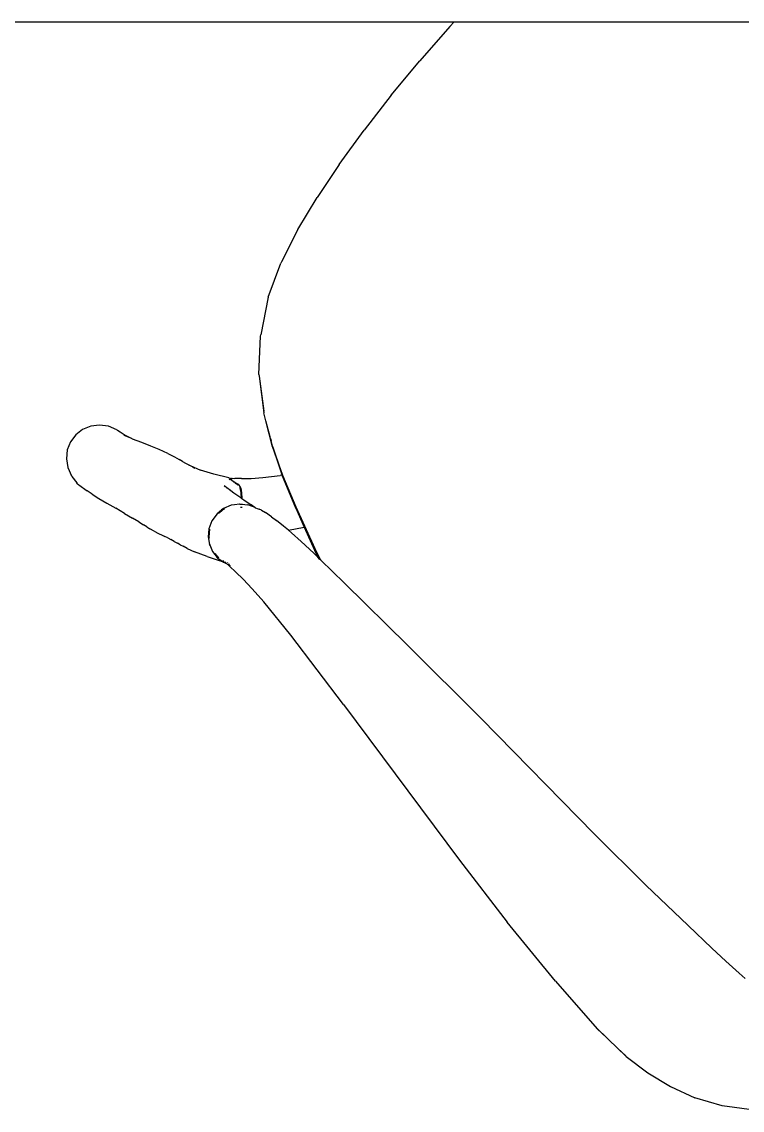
# Model space of a CAD drawing. Header units: millimetres. Extents: x 188.6 to 263.2, y 40.1 to 120.1.
# Drawn here: x 255.018 to 255.357, y 57.34 to 57.852 of the extents above; entities that cross this region are included whole.
import ezdxf

# ---------------------------------------------------------------- set-up
doc = ezdxf.new("R2010")
doc.units = ezdxf.units.MM
doc.layers.add('ARQ', color=8, linetype='Continuous')

# ---------------------------------------------------------------- blocks, each defined once
blk = doc.blocks.new('arq-3pav')
at = {"layer": 'ARQ'}
for p, q in [((49.69532, 17.59502), (51.22531, 17.59502)), ((50.2111, 17.59274), (50.19701, 17.57668)), ((50.2111, 17.59274), (50.21317, 17.59502)), ((50.18358, 17.56053), (50.19701, 17.57668)), ((50.18358, 17.56053), (50.17091, 17.54407)), ((50.15922, 17.52784), (50.17091, 17.54407)), ((50.15922, 17.52784), (50.14877, 17.51237)), ((50.13966, 17.49727), (50.14877, 17.51237)), ((50.13966, 17.49727), (50.132, 17.48213)), ((50.12582, 17.46553), (50.1317, 17.48154)), ((50.132, 17.48213), (50.1317, 17.48154)), ((50.12582, 17.46553), (50.12229, 17.44784)), ((50.12138, 17.4291), (50.12222, 17.44723)), ((50.12222, 17.44723), (50.12229, 17.44784)), ((50.12138, 17.4291), (50.12148, 17.42836)), ((50.12148, 17.42832), (50.12148, 17.42836)), ((50.12148, 17.42832), (50.12371, 17.41113)), ((50.12148, 17.42832), (50.1237, 17.41187)), ((50.1247, 17.40737), (50.12371, 17.41113)), ((50.03856, 17.40331), (50.03531, 17.40081)), ((50.04238, 17.40488), (50.03856, 17.40331)), ((50.0465, 17.40536), (50.04238, 17.40488)), ((50.05066, 17.40478), (50.0465, 17.40536)), ((50.05455, 17.40313), (50.05066, 17.40478)), ((50.12783, 17.39507), (50.1247, 17.40737)), ((50.12668, 17.39983), (50.1247, 17.40737)), ((50.03531, 17.40081), (50.03286, 17.39751)), ((50.05455, 17.40313), (50.05498, 17.40291)), ((50.05498, 17.40291), (50.05612, 17.40214)), ((50.05612, 17.40214), (50.05853, 17.40064)), ((50.06161, 17.39899), (50.05805, 17.40047)), ((50.05853, 17.40064), (50.06161, 17.39899)), ((50.06205, 17.3988), (50.06161, 17.39899)), ((50.06634, 17.39718), (50.06205, 17.3988)), ((50.12677, 17.39949), (50.12668, 17.39983)), ((50.12697, 17.39874), (50.12677, 17.39949)), ((50.12697, 17.39874), (50.12713, 17.39813)), ((50.12713, 17.39808), (50.12713, 17.39813)), ((50.12783, 17.39544), (50.12713, 17.39808)), ((50.03135, 17.39367), (50.03091, 17.38953)), ((50.03286, 17.39751), (50.03135, 17.39367)), ((50.07062, 17.39551), (50.06634, 17.39718)), ((50.07446, 17.39387), (50.07062, 17.39551)), ((50.07864, 17.39201), (50.07446, 17.39387)), ((50.12783, 17.39544), (50.12788, 17.39531)), ((50.12783, 17.39507), (50.1279, 17.39488)), ((50.1279, 17.39488), (50.12785, 17.39509)), ((50.12787, 17.39511), (50.12789, 17.39501)), ((50.13259, 17.38172), (50.12788, 17.39531)), ((50.12789, 17.39514), (50.12788, 17.39531)), ((50.13255, 17.38156), (50.12789, 17.39514)), ((50.12789, 17.39501), (50.13152, 17.38432)), ((50.1279, 17.39488), (50.1283, 17.3937)), ((50.1283, 17.3937), (50.13231, 17.38175)), ((50.1283, 17.3937), (50.13152, 17.38432)), ((50.03091, 17.38953), (50.03155, 17.38538)), ((50.07864, 17.39201), (50.08167, 17.39046)), ((50.08167, 17.39046), (50.0839, 17.38916)), ((50.08544, 17.38826), (50.0839, 17.38916)), ((50.08544, 17.38826), (50.08695, 17.38742)), ((50.03155, 17.38538), (50.03326, 17.38149)), ((50.08695, 17.38742), (50.08909, 17.38632)), ((50.08817, 17.38675), (50.08825, 17.38671)), ((50.08825, 17.38671), (50.08871, 17.38645)), ((50.08871, 17.38645), (50.08874, 17.38644)), ((50.08909, 17.38632), (50.09398, 17.38415)), ((50.09023, 17.38562), (50.09026, 17.38561)), ((50.09026, 17.38561), (50.09134, 17.38502)), ((50.10021, 17.38228), (50.09398, 17.38415)), ((50.13152, 17.38432), (50.13238, 17.38176)), ((50.03355, 17.38113), (50.03326, 17.38149)), ((50.03355, 17.38113), (50.03588, 17.37814)), ((50.03619, 17.37775), (50.03588, 17.37814)), ((50.03619, 17.37775), (50.0396, 17.37516)), ((50.1073, 17.38051), (50.10021, 17.38228)), ((50.1073, 17.38051), (50.10744, 17.38046)), ((50.10739, 17.37967), (50.10759, 17.37978)), ((50.10804, 17.38017), (50.10744, 17.38046)), ((50.10774, 17.38), (50.10759, 17.38006)), ((50.10774, 17.38), (50.10794, 17.37997)), ((50.10786, 17.37993), (50.10774, 17.38)), ((50.10787, 17.37972), (50.10774, 17.37964)), ((50.10781, 17.37972), (50.10774, 17.37964)), ((50.10781, 17.3799), (50.10786, 17.37993)), ((50.10786, 17.37993), (50.10794, 17.37997)), ((50.10792, 17.3799), (50.10786, 17.37993)), ((50.10792, 17.3799), (50.10789, 17.37987)), ((50.10794, 17.37992), (50.10792, 17.3799)), ((50.10807, 17.37983), (50.10792, 17.3799)), ((50.108, 17.37995), (50.10794, 17.37997)), ((50.108, 17.37995), (50.10794, 17.37992)), ((50.10802, 17.37996), (50.108, 17.37995)), ((50.10816, 17.38005), (50.10802, 17.37996)), ((50.10814, 17.37995), (50.10802, 17.37996)), ((50.10802, 17.37996), (50.10816, 17.37988)), ((50.10807, 17.37983), (50.10803, 17.37981)), ((50.10813, 17.38009), (50.10804, 17.38017)), ((50.10816, 17.37988), (50.10807, 17.37983)), ((50.10822, 17.37976), (50.10807, 17.37983)), ((50.10816, 17.38005), (50.10813, 17.38009)), ((50.10814, 17.37995), (50.10827, 17.37995)), ((50.10849, 17.38025), (50.10816, 17.38005)), ((50.10827, 17.37995), (50.10816, 17.38005)), ((50.10823, 17.37992), (50.10816, 17.37988)), ((50.10816, 17.37988), (50.10854, 17.37971)), ((50.10828, 17.3797), (50.10822, 17.37976)), ((50.10827, 17.37995), (50.1083, 17.37996)), ((50.10854, 17.37971), (50.1083, 17.37996)), ((50.10853, 17.37947), (50.10839, 17.3796)), ((50.10864, 17.38031), (50.10849, 17.38025)), ((50.10854, 17.37971), (50.10858, 17.37969)), ((50.10858, 17.37969), (50.10876, 17.3795)), ((50.10888, 17.38032), (50.10864, 17.38031)), ((50.10876, 17.3795), (50.10931, 17.37902)), ((50.10888, 17.38032), (50.11012, 17.38029)), ((50.10931, 17.37902), (50.1096, 17.37872)), ((50.10978, 17.37831), (50.10959, 17.37849)), ((50.10969, 17.37867), (50.1096, 17.37872)), ((50.11057, 17.37809), (50.10969, 17.37867)), ((50.10969, 17.37867), (50.10979, 17.37857)), ((50.1098, 17.3783), (50.10978, 17.37831)), ((50.1101, 17.37828), (50.11014, 17.37824)), ((50.11326, 17.38021), (50.11012, 17.38029)), ((50.11014, 17.37824), (50.11021, 17.3782)), ((50.11061, 17.37777), (50.11023, 17.37802)), ((50.11037, 17.37809), (50.111, 17.37768)), ((50.11148, 17.37755), (50.11057, 17.37809)), ((50.11326, 17.38021), (50.11782, 17.38027)), ((50.11782, 17.38027), (50.12332, 17.38067)), ((50.12332, 17.38067), (50.13142, 17.38163)), ((50.13231, 17.38175), (50.13142, 17.38163)), ((50.13238, 17.38176), (50.13231, 17.38175)), ((50.13231, 17.38175), (50.13247, 17.3813)), ((50.13238, 17.38176), (50.13247, 17.38148)), ((50.13247, 17.38148), (50.13424, 17.37726)), ((50.13871, 17.36623), (50.13247, 17.3813)), ((50.13884, 17.36662), (50.13255, 17.38156)), ((50.13892, 17.36681), (50.13259, 17.38172)), ((50.0396, 17.37516), (50.0407, 17.37437)), ((50.04298, 17.37284), (50.0407, 17.37437)), ((50.04298, 17.37284), (50.04617, 17.37083)), ((50.10548, 17.37634), (50.10515, 17.37674)), ((50.10599, 17.37611), (50.10515, 17.37674)), ((50.10599, 17.37611), (50.10596, 17.37599)), ((50.106, 17.37616), (50.10599, 17.37611)), ((50.10601, 17.3761), (50.10599, 17.37611)), ((50.10599, 17.37597), (50.10601, 17.3761)), ((50.10601, 17.3761), (50.10602, 17.37614)), ((50.10637, 17.37583), (50.10601, 17.3761)), ((50.10626, 17.37578), (50.10627, 17.37584)), ((50.10807, 17.37454), (50.10637, 17.37583)), ((50.10966, 17.37339), (50.10756, 17.37484)), ((50.10966, 17.37339), (50.10807, 17.37454)), ((50.11295, 17.37112), (50.10966, 17.37339)), ((50.11158, 17.37718), (50.11112, 17.37746)), ((50.11211, 17.37704), (50.11148, 17.37755)), ((50.11189, 17.37714), (50.11195, 17.3771)), ((50.11205, 17.37703), (50.11218, 17.37692)), ((50.11211, 17.37704), (50.11215, 17.37697)), ((50.11215, 17.37697), (50.11218, 17.37692)), ((50.11218, 17.37692), (50.11249, 17.37665)), ((50.11218, 17.37692), (50.11259, 17.37596)), ((50.11249, 17.37665), (50.11286, 17.37565)), ((50.11261, 17.3759), (50.11259, 17.37596)), ((50.11276, 17.37513), (50.11261, 17.3759)), ((50.11306, 17.3737), (50.11276, 17.37513)), ((50.11286, 17.37565), (50.11325, 17.37349)), ((50.11296, 17.37317), (50.11315, 17.37099)), ((50.11306, 17.37366), (50.11306, 17.3737)), ((50.11332, 17.37087), (50.11306, 17.37366)), ((50.11325, 17.37349), (50.11345, 17.37078)), ((50.13424, 17.37726), (50.13876, 17.36642)), ((50.04617, 17.37083), (50.05, 17.3686)), ((50.05, 17.3686), (50.05414, 17.36623)), ((50.10845, 17.36766), (50.10485, 17.3661)), ((50.10993, 17.36786), (50.10845, 17.36766)), ((50.10992, 17.36798), (50.1099, 17.36807)), ((50.10993, 17.36786), (50.10992, 17.36794)), ((50.11231, 17.36823), (50.10993, 17.36786)), ((50.11239, 17.36822), (50.11231, 17.36823)), ((50.11239, 17.36822), (50.11309, 17.36815)), ((50.11295, 17.37112), (50.11315, 17.37099)), ((50.11309, 17.36815), (50.11308, 17.36796)), ((50.11309, 17.36827), (50.11309, 17.36815)), ((50.11309, 17.36815), (50.11324, 17.36813)), ((50.11315, 17.37099), (50.11332, 17.37087)), ((50.11323, 17.36791), (50.11324, 17.36813)), ((50.11324, 17.36813), (50.11324, 17.36826)), ((50.11324, 17.36813), (50.11334, 17.36812)), ((50.11332, 17.37087), (50.11345, 17.37078)), ((50.11334, 17.36812), (50.11333, 17.36784)), ((50.11335, 17.36825), (50.11334, 17.36812)), ((50.11334, 17.36812), (50.11618, 17.36783)), ((50.11345, 17.37078), (50.11429, 17.37021)), ((50.11429, 17.37021), (50.11438, 17.37022)), ((50.11429, 17.37021), (50.11785, 17.36778)), ((50.11438, 17.37022), (50.1144, 17.37023)), ((50.11626, 17.36782), (50.11618, 17.36783)), ((50.11963, 17.36658), (50.11626, 17.36782)), ((50.11952, 17.36665), (50.11785, 17.36778)), ((50.05827, 17.36383), (50.05414, 17.36623)), ((50.05827, 17.36383), (50.062, 17.36161)), ((50.10174, 17.36362), (50.09935, 17.36028)), ((50.10386, 17.36531), (50.10174, 17.36362)), ((50.10378, 17.36486), (50.10238, 17.36374)), ((50.10378, 17.36486), (50.10274, 17.36407)), ((50.10378, 17.36486), (50.10377, 17.36481)), ((50.10378, 17.36489), (50.10382, 17.36508)), ((50.10384, 17.36495), (50.10378, 17.36489)), ((50.10378, 17.36486), (50.10378, 17.36489)), ((50.10382, 17.36485), (50.10384, 17.36495)), ((50.10414, 17.36519), (50.10384, 17.36495)), ((50.10384, 17.36495), (50.10387, 17.36512)), ((50.10385, 17.36525), (50.10386, 17.36531)), ((50.10386, 17.36531), (50.10387, 17.36537)), ((50.10391, 17.36535), (50.10386, 17.36531)), ((50.10389, 17.36549), (50.10394, 17.36575)), ((50.1039, 17.36529), (50.10391, 17.36535)), ((50.10421, 17.36559), (50.10391, 17.36535)), ((50.10391, 17.36535), (50.10392, 17.36541)), ((50.10394, 17.36553), (50.10399, 17.36581)), ((50.10412, 17.36509), (50.10414, 17.36519)), ((50.10492, 17.36581), (50.10414, 17.36519)), ((50.10496, 17.3658), (50.10414, 17.36519)), ((50.10414, 17.36519), (50.10418, 17.36541)), ((50.1042, 17.36553), (50.10421, 17.36559)), ((50.10485, 17.3661), (50.10421, 17.36559)), ((50.10421, 17.36559), (50.10422, 17.36565)), ((50.10425, 17.36579), (50.1043, 17.36605)), ((50.10517, 17.36592), (50.10492, 17.36581)), ((50.10496, 17.3658), (50.10508, 17.36585)), ((50.11299, 17.36688), (50.11295, 17.36647)), ((50.1131, 17.3665), (50.11314, 17.36688)), ((50.11324, 17.36689), (50.1132, 17.36651)), ((50.11952, 17.36665), (50.11963, 17.36658)), ((50.11963, 17.36658), (50.11971, 17.36652)), ((50.11971, 17.36652), (50.11988, 17.3664)), ((50.11989, 17.36648), (50.11971, 17.36652)), ((50.11989, 17.36648), (50.12064, 17.36618)), ((50.12064, 17.36618), (50.12147, 17.36585)), ((50.12262, 17.36537), (50.12147, 17.36585)), ((50.12262, 17.36537), (50.12445, 17.36431)), ((50.1273, 17.36224), (50.12445, 17.36431)), ((50.1273, 17.36224), (50.12971, 17.36044)), ((50.13871, 17.36623), (50.14264, 17.3574)), ((50.14769, 17.34699), (50.13884, 17.36662)), ((50.14782, 17.34721), (50.13892, 17.36681)), ((50.06494, 17.35979), (50.062, 17.36161)), ((50.06494, 17.35979), (50.06716, 17.35839)), ((50.06871, 17.35744), (50.06716, 17.35839)), ((50.06871, 17.35744), (50.0702, 17.35659)), ((50.09935, 17.36028), (50.0979, 17.35652)), ((50.13299, 17.35786), (50.12971, 17.36044)), ((50.13528, 17.35594), (50.13299, 17.35786)), ((50.13528, 17.35594), (50.14264, 17.3574)), ((50.14264, 17.3574), (50.1475, 17.3465)), ((50.07223, 17.3555), (50.0702, 17.35659)), ((50.07223, 17.3555), (50.07429, 17.35444)), ((50.07429, 17.35444), (50.07589, 17.35366)), ((50.07589, 17.35366), (50.07723, 17.35302)), ((50.07855, 17.35236), (50.07723, 17.35302)), ((50.07855, 17.35236), (50.07998, 17.3516)), ((50.0979, 17.35652), (50.09762, 17.35279)), ((50.09762, 17.35279), (50.09827, 17.34925)), ((50.09814, 17.3564), (50.09788, 17.35287)), ((50.09788, 17.35287), (50.098, 17.35223)), ((50.09818, 17.35638), (50.09792, 17.35284)), ((50.09792, 17.35284), (50.09793, 17.35279)), ((50.13672, 17.35474), (50.13528, 17.35594)), ((50.14131, 17.35063), (50.13672, 17.35474)), ((50.08163, 17.35068), (50.07998, 17.3516)), ((50.08163, 17.35068), (50.08322, 17.34978)), ((50.08445, 17.3491), (50.08322, 17.34978)), ((50.08445, 17.3491), (50.08578, 17.34838)), ((50.08766, 17.34735), (50.08578, 17.34838)), ((50.08766, 17.34735), (50.09111, 17.34581)), ((50.09802, 17.34912), (50.09827, 17.34925)), ((50.09807, 17.34901), (50.09833, 17.34908)), ((50.09827, 17.34925), (50.09831, 17.34927)), ((50.09827, 17.34925), (50.09828, 17.3492)), ((50.09828, 17.3492), (50.09833, 17.34908)), ((50.09833, 17.34908), (50.09836, 17.34909)), ((50.09833, 17.34908), (50.09965, 17.34587)), ((50.14717, 17.34512), (50.14131, 17.35063)), ((50.14998, 17.34237), (50.14769, 17.34699)), ((50.1505, 17.34187), (50.14782, 17.34721)), ((50.09716, 17.34356), (50.09111, 17.34581)), ((50.09716, 17.34356), (50.10269, 17.34161)), ((50.09965, 17.34587), (50.10181, 17.34302)), ((50.10073, 17.345), (50.102, 17.34334)), ((50.10126, 17.34426), (50.10195, 17.34335)), ((50.10185, 17.34298), (50.10181, 17.34302)), ((50.10185, 17.34298), (50.10491, 17.34084)), ((50.10195, 17.34335), (50.102, 17.34334)), ((50.10254, 17.34296), (50.102, 17.34334)), ((50.10254, 17.34296), (50.10257, 17.34292)), ((50.14909, 17.34325), (50.14717, 17.34512)), ((50.1475, 17.3465), (50.14909, 17.34325)), ((50.14998, 17.34237), (50.14909, 17.34325)), ((50.1505, 17.34187), (50.14998, 17.34237)), ((50.16147, 17.33117), (50.1505, 17.34187)), ((50.10458, 17.34095), (50.10269, 17.34161)), ((50.10498, 17.34125), (50.1044, 17.34166)), ((50.10458, 17.34095), (50.10491, 17.34084)), ((50.10491, 17.34084), (50.10503, 17.34079)), ((50.10498, 17.34125), (50.10503, 17.34123)), ((50.10503, 17.34079), (50.10524, 17.34072)), ((50.10524, 17.34072), (50.10528, 17.34069)), ((50.10528, 17.34069), (50.10548, 17.34061)), ((50.10601, 17.34044), (50.10534, 17.34102)), ((50.10548, 17.34061), (50.10562, 17.34058)), ((50.10562, 17.34058), (50.10569, 17.34053)), ((50.10575, 17.34049), (50.10569, 17.34053)), ((50.10569, 17.34053), (50.10601, 17.34044)), ((50.10575, 17.34049), (50.10618, 17.3403)), ((50.10601, 17.34044), (50.10575, 17.34049)), ((50.10618, 17.3403), (50.10601, 17.34044)), ((50.10766, 17.33902), (50.10618, 17.3403)), ((50.10659, 17.34067), (50.10681, 17.34059)), ((50.10696, 17.3401), (50.10698, 17.34007)), ((50.10698, 17.34007), (50.10736, 17.33996)), ((50.10718, 17.33976), (50.10788, 17.33928)), ((50.10722, 17.3397), (50.10788, 17.33928)), ((50.10739, 17.33992), (50.10736, 17.33996)), ((50.11061, 17.33625), (50.10766, 17.33902)), ((50.11398, 17.33288), (50.11061, 17.33625)), ((50.11822, 17.32839), (50.11398, 17.33288)), ((50.12377, 17.32223), (50.11822, 17.32839)), ((50.1914, 17.30176), (50.16147, 17.33117)), ((50.13636, 17.30651), (50.12377, 17.32223)), ((50.16111, 17.27401), (50.13636, 17.30651)), ((50.22597, 17.26739), (50.1914, 17.30176)), ((50.16111, 17.27401), (50.21574, 17.20081)), ((50.22597, 17.26739), (50.27898, 17.21313)), ((50.30338, 17.18907), (50.27898, 17.21313)), ((50.21574, 17.20081), (50.23816, 17.17157)), ((50.32321, 17.16996), (50.30338, 17.18907)), ((50.26083, 17.14378), (50.23816, 17.17157)), ((50.33432, 17.15941), (50.32321, 17.16996)), ((50.3409, 17.15333), (50.33432, 17.15941)), ((50.34718, 17.14762), (50.3409, 17.15333)), ((50.35008, 17.14504), (50.34718, 17.14762)), ((50.26083, 17.14378), (50.28049, 17.12149)), ((50.28481, 17.11737), (50.28049, 17.12149)), ((50.28481, 17.11737), (50.28067, 17.12138)), ((50.28582, 17.11641), (50.28481, 17.11737)), ((50.29395, 17.10852), (50.28582, 17.11641)), ((50.29023, 17.11221), (50.28943, 17.113)), ((50.29386, 17.10875), (50.29023, 17.11221)), ((50.29408, 17.10843), (50.29395, 17.10852)), ((50.29408, 17.10843), (50.30431, 17.10078)), ((50.30431, 17.10078), (50.31485, 17.09426)), ((50.31485, 17.09426), (50.32642, 17.08896)), ((50.33926, 17.08525), (50.32642, 17.08896)), ((50.35421, 17.08316), (50.33926, 17.08525))]:
    blk.add_line(p, q, dxfattribs=at)

msp = doc.modelspace()

# ---------------------------------------------------------------- block references
msp.add_blockref('arq-3pav', (205.00842, 40.25682))

doc.saveas('drawing.dxf')
